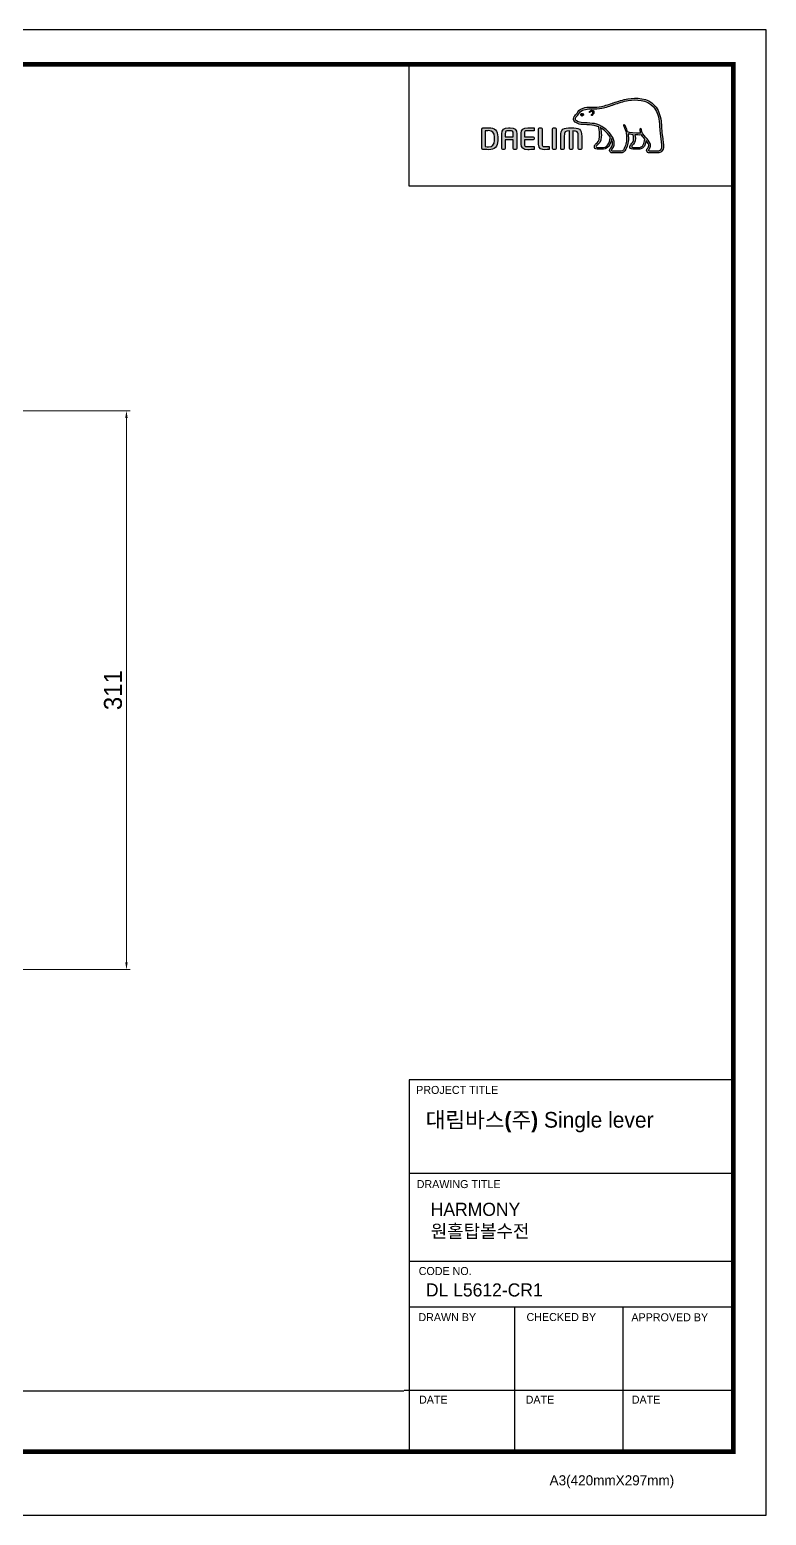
# Model space of a CAD drawing. Extents: x 0 to 1128, y 0 to 827.
# Drawn here: x 719 to 1128, y 0 to 827 of the extents above; entities that cross this region are included whole.
import ezdxf

# ---------------------------------------------------------------- set-up
doc = ezdxf.new("R2010")
doc.units = 0
doc.header["$LTSCALE"] = 10
doc.header["$MEASUREMENT"] = 0
doc.header["$PDMODE"] = 3
doc.header["$PDSIZE"] = -10
doc.layers.get('0').update_dxf_attribs({"linetype": 'CONTINUOUS'})
doc.layers.get('DEFPOINTS').update_dxf_attribs({"linetype": 'CONTINUOUS'})
doc.layers.add('레이어 1', color=7, linetype='CONTINUOUS')
doc.styles.add('Daelim Dimension', font='')
doc.styles.get('Daelim Dimension').set_extended_font_data('나눔고딕')
doc.dimstyles.new('DEFAULT', dxfattribs={"dimscale": 2, "dimtxt": 2, "dimasz": 2, "dimexe": 0, "dimexo": 2, "dimgap": 1, "dimtad": 1, "dimdec": 0, "dimzin": 9, "dimdsep": 46, "dimtxsty": 'Daelim Dimension', "dimcen": 0.5, "dimclrd": 5, "dimclre": 5, "dimclrt": 256, "dimadec": 1, "dimazin": 0, "dimtfac": 1, "dimtdec": 0, "dimtix": 1, "dimtmove": 0, "dimatfit": 3, "dimfxl": 1, "dimtolj": 1, "dimtzin": 1, "dimlwd": 9, "dimlwe": 9, "dimarcsym": 0})

# ---------------------------------------------------------------- blocks, each defined once
blk = doc.blocks.new('*D5')
at = {"color": 5, "lineweight": 9, "ltscale": 0.5, "transparency": 16777216}
for p, q in [((703.11, 614.73), (774.41, 614.73)), ((772.41, 307.75), (772.41, 610.73)), ((709.36, 303.75), (774.41, 303.75))]:
    blk.add_line(p, q, dxfattribs=at)
at = {"color": 5, "ltscale": 0.5, "transparency": 16777216}
for points in [[(771.75, 610.73), (773.08, 610.73), (772.41, 614.73)], [(771.75, 307.75), (773.08, 307.75), (772.41, 303.75)]]:
    blk.add_solid(points, dxfattribs=at)
at = {"layer": 'DEFPOINTS', "color": 0, "ltscale": 0.5, "transparency": 16777216}
for p in [(699.11, 614.73), (772.41, 614.73), (705.36, 303.75)]:
    blk.add_point(p, dxfattribs=at)
at = {"color": 7, "ltscale": 0.5, "transparency": 16777216, "insert": (764.96, 459.24), "char_height": 10, "attachment_point": 5, "rotation": 90, "style": 'Daelim Dimension'}
blk.add_mtext('\\A1;311', dxfattribs=at)

msp = doc.modelspace()

# ---------------------------------------------------------------- hatches: boundary and pattern name
at = {"layer": '레이어 1'}
h = msp.add_hatch(color=5, dxfattribs=at)
h.dxf.hatch_style = 1
edge = h.paths.add_edge_path(flags=16)
edge.add_spline(control_points=[(1069.54, 759.84), (1069.05, 759.3), (1068.44, 759.29), (1068.41, 759.29), (1068.41, 759.29), (1063.46, 759.29), (1063.46, 759.29), (1063.28, 759.29), (1063.14, 759.34), (1063.05, 759.42), (1062.97, 759.5), (1062.94, 759.61), (1062.94, 759.75), (1062.94, 760.03), (1063.14, 760.28), (1063.36, 760.56), (1063.56, 760.81), (1063.75, 761.06), (1063.86, 761.36), (1064.13, 762.09), (1064.1, 762.87), (1063.78, 763.55), (1063.19, 764.79), (1062.32, 765.76), (1061.48, 766.71), (1061.48, 766.71), (1061.2, 767.02), (1061.2, 767.02), (1060.11, 768.24), (1058.98, 769.5), (1058.89, 771.2), (1058.87, 771.54), (1058.71, 771.75), (1058.5, 771.74), (1058.5, 771.74), (1058.18, 771.58), (1058.17, 771.58), (1058.08, 771.49), (1058.03, 771.35), (1058.03, 771.18), (1058.03, 771.18), (1058.04, 771.12), (1058.04, 771.12), (1058.08, 770.51), (1058.23, 769.9), (1058.49, 769.27), (1058.49, 769.27), (1058.51, 769.21), (1058.51, 769.21), (1058.51, 769.21), (1058.44, 769.21), (1058.44, 769.21), (1055.27, 769.08), (1052.15, 769.68), (1051.24, 769.9), (1050.67, 772.17), (1049.76, 773.68), (1049.72, 773.74), (1049.65, 773.86), (1049.53, 773.95), (1049.42, 773.98), (1049.42, 773.98), (1049.16, 773.94), (1049.12, 773.94), (1049.1, 773.91), (1049.05, 773.84), (1048.95, 773.71), (1048.95, 773.71), (1048.94, 773.59), (1048.94, 773.59), (1048.94, 773.59), (1049.02, 773.29), (1049.02, 773.29), (1049.09, 773.17), (1050.72, 770.32), (1050.72, 766.53), (1050.72, 764.2), (1050.11, 762), (1048.9, 759.99), (1048.61, 759.5), (1048.23, 759.29), (1047.66, 759.29), (1047.66, 759.29), (1042.78, 759.29), (1042.78, 759.29), (1042.62, 759.29), (1042.29, 759.4), (1042.29, 759.76), (1042.29, 759.95), (1042.47, 760.27), (1042.77, 760.61), (1044.8, 762.87), (1043.63, 766.41), (1041.68, 768.73), (1039.79, 770.98), (1036.72, 773.81), (1032.78, 774.51), (1031.38, 774.75), (1029.08, 774.89), (1027.22, 775), (1027.22, 775), (1025.35, 775.11), (1025.35, 775.11), (1024.38, 775.19), (1022.79, 775.78), (1022.31, 776.69), (1022.1, 777.07), (1022.13, 777.46), (1022.38, 777.9), (1022.55, 778.17), (1022.77, 778.4), (1023.05, 778.68), (1023.35, 778.99), (1023.67, 779.31), (1023.92, 779.74), (1023.92, 779.74), (1023.99, 779.87), (1023.99, 779.87), (1024.93, 781.68), (1026.87, 782.63), (1029.76, 782.7), (1029.76, 782.7), (1031.39, 782.72), (1031.39, 782.72), (1033.18, 782.73), (1035.2, 782.74), (1036.87, 783.1), (1039.21, 783.6), (1041.56, 784.41), (1043.63, 785.11), (1043.63, 785.11), (1043.7, 785.13), (1043.7, 785.13), (1046.26, 786.01), (1048.92, 786.92), (1051.63, 787.36), (1055.96, 788.08), (1061.92, 788.05), (1065.67, 783.85), (1067.4, 781.9), (1068.47, 779.22), (1068.83, 775.88), (1068.83, 775.88), (1068.82, 775.89), (1068.81, 775.9), (1068.84, 775.84), (1068.86, 775.46), (1069.02, 773.34), (1069.06, 772.32), (1069.11, 771.26), (1069.38, 769.31), (1069.38, 769.31), (1070.13, 762.76), (1070.13, 762.76), (1070.13, 762.76), (1070.18, 761.96), (1070.18, 761.96), (1070.18, 761.02), (1069.97, 760.31), (1069.54, 759.84)], knot_values=[0, 0, 0, 0, 1, 1, 1, 2, 2, 2, 3, 3, 3, 4, 4, 4, 5, 5, 5, 6, 6, 6, 7, 7, 7, 8, 8, 8, 9, 9, 9, 10, 10, 10, 11, 11, 11, 12, 12, 12, 13, 13, 13, 14, 14, 14, 15, 15, 15, 16, 16, 16, 17, 17, 17, 18, 18, 18, 19, 19, 19, 20, 20, 20, 21, 21, 21, 22, 22, 22, 23, 23, 23, 24, 24, 24, 25, 25, 25, 26, 26, 26, 27, 27, 27, 28, 28, 28, 29, 29, 29, 30, 30, 30, 31, 31, 31, 32, 32, 32, 33, 33, 33, 34, 34, 34, 35, 35, 35, 36, 36, 36, 37, 37, 37, 38, 38, 38, 39, 39, 39, 40, 40, 40, 41, 41, 41, 42, 42, 42, 43, 43, 43, 44, 44, 44, 45, 45, 45, 46, 46, 46, 47, 47, 47, 48, 48, 48, 49, 49, 49, 50, 50, 50, 51, 51, 51, 52, 52, 52, 53, 53, 53, 53], degree=3, periodic=0)
edge = h.paths.add_edge_path(flags=16)
edge.add_spline(control_points=[(1058.11, 761.25), (1058.11, 761.25), (1054.07, 761.25), (1054.07, 761.25), (1053.77, 761.25), (1053.53, 761.49), (1053.53, 761.8), (1053.53, 762.01), (1053.72, 762.28), (1053.89, 762.46), (1054.71, 763.25), (1055.55, 764.33), (1055.55, 766.39), (1055.55, 766.39), (1055.5, 767.32), (1055.5, 767.32), (1055.5, 767.32), (1055.35, 768.23), (1055.35, 768.23), (1055.35, 768.23), (1055.34, 768.29), (1055.34, 768.29), (1055.34, 768.29), (1055.4, 768.28), (1055.4, 768.28), (1056.16, 768.23), (1057.62, 768.15), (1059.02, 768.22), (1059.37, 767.65), (1059.95, 766.92), (1060.78, 765.96), (1060.74, 765.47), (1060.34, 761.25), (1058.11, 761.25)], knot_values=[0, 0, 0, 0, 1, 1, 1, 2, 2, 2, 3, 3, 3, 4, 4, 4, 5, 5, 5, 6, 6, 6, 7, 7, 7, 8, 8, 8, 9, 9, 9, 10, 10, 10, 11, 11, 11, 11], degree=3, periodic=0)
edge = h.paths.add_edge_path(flags=16)
edge.add_spline(control_points=[(1037.85, 761.25), (1037.85, 761.25), (1034.31, 761.25), (1034.31, 761.25), (1034.04, 761.25), (1033.76, 761.47), (1033.76, 761.8), (1033.76, 761.99), (1033.92, 762.24), (1034.22, 762.48), (1035.12, 763.19), (1036.48, 764.27), (1036.62, 767.26), (1036.62, 767.26), (1036.64, 768.07), (1036.64, 768.07), (1036.64, 769.34), (1036.35, 770.87), (1036.08, 772.24), (1036.08, 772.24), (1036.03, 772.38), (1036.03, 772.38), (1036.03, 772.38), (1036.15, 772.29), (1036.15, 772.29), (1036.68, 771.97), (1039.57, 770.01), (1041.62, 767.11), (1041.45, 765.74), (1040.68, 761.25), (1037.85, 761.25)], knot_values=[0, 0, 0, 0, 1, 1, 1, 2, 2, 2, 3, 3, 3, 4, 4, 4, 5, 5, 5, 6, 6, 6, 7, 7, 7, 8, 8, 8, 9, 9, 9, 10, 10, 10, 10], degree=3, periodic=0)
edge = h.paths.add_edge_path()
edge.add_spline(control_points=[(1071.13, 762.86), (1071.13, 762.87), (1070.38, 769.44), (1070.38, 769.44), (1070.1, 771.41), (1070.06, 772.46), (1070.03, 773.39), (1070.03, 773.39), (1069.84, 775.98), (1069.84, 775.98), (1069.44, 779.54), (1068.29, 782.41), (1066.42, 784.51), (1062.37, 789.06), (1056.05, 789.11), (1051.46, 788.35), (1048.64, 787.88), (1045.95, 786.96), (1043.35, 786.07), (1043.35, 786.07), (1043.27, 786.04), (1043.27, 786.04), (1041.23, 785.35), (1038.92, 784.56), (1036.66, 784.08), (1035.1, 783.75), (1033.15, 783.73), (1031.43, 783.72), (1031.43, 783.72), (1029.73, 783.7), (1029.73, 783.7), (1026.45, 783.62), (1024.22, 782.49), (1023.1, 780.33), (1023.1, 780.33), (1023.04, 780.24), (1023.04, 780.24), (1022.86, 779.91), (1022.58, 779.64), (1022.33, 779.39), (1022.06, 779.11), (1021.75, 778.8), (1021.52, 778.41), (1021.28, 778.01), (1021.17, 777.6), (1021.17, 777.2), (1021.17, 776.87), (1021.25, 776.54), (1021.42, 776.23), (1022.11, 774.91), (1024.1, 774.2), (1025.28, 774.12), (1025.28, 774.12), (1027.03, 774.01), (1027.07, 774.01), (1028.81, 773.91), (1031.2, 773.77), (1032.6, 773.52), (1033.41, 773.38), (1034.34, 773.09), (1035.19, 772.68), (1035.25, 772.46), (1035.7, 770.49), (1035.7, 768.07), (1035.7, 768.07), (1035.68, 767.3), (1035.68, 767.3), (1035.55, 764.75), (1034.44, 763.86), (1033.62, 763.2), (1033.54, 763.14), (1032.81, 762.53), (1032.76, 761.81), (1032.72, 761.4), (1032.84, 761.02), (1033.09, 760.75), (1033.36, 760.46), (1033.77, 760.31), (1034.31, 760.31), (1034.31, 760.31), (1037.85, 760.31), (1037.85, 760.31), (1040.5, 760.31), (1041.81, 763.17), (1042.21, 765.84), (1042.21, 765.84), (1042.22, 766.22), (1042.22, 766.22), (1042.22, 766.22), (1042.33, 766.03), (1042.33, 766.03), (1042.67, 765.27), (1042.88, 764.37), (1042.88, 763.69), (1042.88, 762.73), (1042.58, 761.9), (1042.02, 761.27), (1041.88, 761.13), (1041.17, 760.4), (1041.17, 759.66), (1041.17, 759.66), (1041.17, 759.54), (1041.17, 759.54), (1041.27, 758.68), (1041.98, 758.29), (1042.63, 758.29), (1042.63, 758.29), (1047.66, 758.29), (1047.66, 758.29), (1048.57, 758.29), (1049.3, 758.7), (1049.76, 759.47), (1051.04, 761.6), (1051.69, 763.91), (1051.69, 766.34), (1051.69, 767.09), (1051.62, 767.9), (1051.48, 768.74), (1051.48, 768.74), (1051.47, 768.81), (1051.47, 768.81), (1051.47, 768.81), (1051.53, 768.79), (1051.53, 768.79), (1052.14, 768.68), (1053.12, 768.51), (1054.32, 768.38), (1054.32, 768.38), (1054.35, 768.37), (1054.35, 768.37), (1054.35, 768.37), (1054.52, 767.45), (1054.52, 767.45), (1054.52, 767.45), (1054.55, 767.23), (1054.55, 767.23), (1054.55, 767.23), (1054.6, 766.41), (1054.6, 766.41), (1054.6, 764.45), (1053.71, 763.6), (1053.23, 763.14), (1053.23, 763.14), (1052.56, 762.46), (1052.49, 761.86), (1052.49, 761.86), (1052.46, 761.67), (1052.46, 761.67), (1052.46, 761.48), (1052.51, 761.11), (1052.84, 760.77), (1053.13, 760.47), (1053.58, 760.31), (1054.18, 760.31), (1054.18, 760.31), (1058.11, 760.31), (1058.11, 760.31), (1060.49, 760.31), (1061.2, 763.34), (1061.49, 765.04), (1061.49, 765.04), (1061.51, 765.21), (1061.51, 765.21), (1061.51, 765.21), (1061.6, 765.09), (1061.6, 765.09), (1062.15, 764.38), (1062.63, 763.6), (1062.86, 763.12), (1062.99, 762.87), (1063.05, 762.59), (1063.05, 762.31), (1063.05, 762.31), (1062.96, 761.74), (1062.96, 761.74), (1062.87, 761.43), (1062.66, 761.15), (1062.46, 760.87), (1062.15, 760.48), (1061.84, 760.07), (1061.84, 759.58), (1061.84, 759.58), (1061.87, 759.31), (1061.87, 759.31), (1062.02, 758.65), (1062.55, 758.29), (1063.37, 758.29), (1063.37, 758.29), (1068.41, 758.29), (1068.41, 758.29), (1068.52, 758.29), (1069.5, 758.31), (1070.27, 759.15), (1070.89, 759.82), (1071.19, 760.73), (1071.19, 761.95), (1071.19, 761.95), (1071.13, 762.85), (1071.13, 762.86)], knot_values=[0, 0, 0, 0, 1, 1, 1, 2, 2, 2, 3, 3, 3, 4, 4, 4, 5, 5, 5, 6, 6, 6, 7, 7, 7, 8, 8, 8, 9, 9, 9, 10, 10, 10, 11, 11, 11, 12, 12, 12, 13, 13, 13, 14, 14, 14, 15, 15, 15, 16, 16, 16, 17, 17, 17, 18, 18, 18, 19, 19, 19, 20, 20, 20, 21, 21, 21, 22, 22, 22, 23, 23, 23, 24, 24, 24, 25, 25, 25, 26, 26, 26, 27, 27, 27, 28, 28, 28, 29, 29, 29, 30, 30, 30, 31, 31, 31, 32, 32, 32, 33, 33, 33, 34, 34, 34, 35, 35, 35, 36, 36, 36, 37, 37, 37, 38, 38, 38, 39, 39, 39, 40, 40, 40, 41, 41, 41, 42, 42, 42, 43, 43, 43, 44, 44, 44, 45, 45, 45, 46, 46, 46, 47, 47, 47, 48, 48, 48, 49, 49, 49, 50, 50, 50, 51, 51, 51, 52, 52, 52, 53, 53, 53, 54, 54, 54, 55, 55, 55, 56, 56, 56, 57, 57, 57, 58, 58, 58, 59, 59, 59, 60, 60, 60, 61, 61, 61, 62, 62, 62, 63, 63, 63, 64, 64, 64, 65, 65, 65, 66, 66, 66, 66], degree=3, periodic=0)
edge = h.paths.add_edge_path(flags=0)
edge.add_spline(control_points=[(1025.2, 779.87), (1025.2, 779.87), (1025.93, 780.2), (1026.84, 779.85), (1026.84, 779.85), (1026.95, 779.8), (1026.81, 779.59), (1026.36, 779), (1025.93, 778.87), (1025.93, 778.87), (1025.93, 778.87), (1025.61, 778.76), (1025.43, 778.97), (1025.08, 779.39), (1025.06, 779.64), (1025.06, 779.64), (1025.06, 779.64), (1025.03, 779.82), (1025.2, 779.87)], knot_values=[0, 0, 0, 0, 1, 1, 1, 2, 2, 2, 3, 3, 3, 4, 4, 4, 5, 5, 5, 6, 6, 6, 6], degree=3, periodic=0)
edge = h.paths.add_edge_path(flags=0)
edge.add_spline(control_points=[(1030.04, 781.21), (1029.93, 781.09), (1029.92, 780.89), (1030.04, 780.79), (1030.15, 780.69), (1030.35, 780.71), (1030.46, 780.83), (1030.51, 780.89), (1031.12, 781.61), (1031.64, 781.24), (1031.82, 781.11), (1031.9, 780.91), (1031.88, 780.66), (1031.83, 780.26), (1031.48, 779.81), (1031.24, 779.65), (1031.1, 779.57), (1031.02, 779.39), (1031.08, 779.25), (1031.14, 779.11), (1031.33, 779.06), (1031.47, 779.13), (1031.91, 779.34), (1032.45, 780.03), (1032.53, 780.68), (1032.58, 781.13), (1032.38, 781.5), (1032.02, 781.75), (1031.24, 782.3), (1030.36, 781.56), (1030.04, 781.21)], knot_values=[0, 0, 0, 0, 1, 1, 1, 2, 2, 2, 3, 3, 3, 4, 4, 4, 5, 5, 5, 6, 6, 6, 7, 7, 7, 8, 8, 8, 9, 9, 9, 10, 10, 10, 10], degree=3, periodic=0)
edge = h.paths.add_edge_path(flags=0)
edge.add_spline(control_points=[(1029.94, 780.68), (1029.94, 780.68), (1029.94, 780.68), (1029.94, 780.68), (1029.94, 780.68), (1029.94, 780.68), (1029.94, 780.68)], knot_values=[0, 0, 0, 0, 1, 1, 1, 2, 2, 2, 2], degree=3, periodic=0)
h = msp.add_hatch(color=5, dxfattribs=at)
h.dxf.hatch_style = 2
edge = h.paths.add_edge_path()
edge.add_spline(control_points=[(1025.2, 779.87), (1025.2, 779.87), (1025.93, 780.2), (1026.84, 779.85), (1026.84, 779.85), (1026.95, 779.8), (1026.81, 779.59), (1026.36, 779), (1025.93, 778.87), (1025.93, 778.87), (1025.93, 778.87), (1025.61, 778.76), (1025.43, 778.97), (1025.08, 779.39), (1025.06, 779.64), (1025.06, 779.64), (1025.06, 779.64), (1025.03, 779.82), (1025.2, 779.87)], knot_values=[0, 0, 0, 0, 1, 1, 1, 2, 2, 2, 3, 3, 3, 4, 4, 4, 5, 5, 5, 6, 6, 6, 6], degree=3, periodic=0)
h = msp.add_hatch(color=5, dxfattribs=at)
h.dxf.hatch_style = 2
edge = h.paths.add_edge_path()
edge.add_spline(control_points=[(1030.04, 781.21), (1029.93, 781.09), (1029.92, 780.89), (1030.04, 780.79), (1030.15, 780.69), (1030.35, 780.71), (1030.46, 780.83), (1030.51, 780.89), (1031.12, 781.61), (1031.64, 781.24), (1031.82, 781.11), (1031.9, 780.91), (1031.88, 780.66), (1031.83, 780.26), (1031.48, 779.81), (1031.24, 779.65), (1031.1, 779.57), (1031.02, 779.39), (1031.08, 779.25), (1031.14, 779.11), (1031.33, 779.06), (1031.47, 779.13), (1031.91, 779.34), (1032.45, 780.03), (1032.53, 780.68), (1032.58, 781.13), (1032.38, 781.5), (1032.02, 781.75), (1031.24, 782.3), (1030.36, 781.56), (1030.04, 781.21)], knot_values=[0, 0, 0, 0, 1, 1, 1, 2, 2, 2, 3, 3, 3, 4, 4, 4, 5, 5, 5, 6, 6, 6, 7, 7, 7, 8, 8, 8, 9, 9, 9, 10, 10, 10, 10], degree=3, periodic=0)
h = msp.add_hatch(color=5, dxfattribs=at)
h.dxf.hatch_style = 2
edge = h.paths.add_edge_path()
edge.add_spline(control_points=[(977.11, 765.1), (977.11, 762.8), (976.06, 761.68), (973.9, 761.68), (973.9, 761.68), (972.42, 761.71), (972.04, 761.72), (972.04, 761.72), (972.04, 770.53), (972.04, 770.53), (972.8, 770.61), (973.89, 770.62), (973.9, 770.62), (976.12, 770.62), (977.11, 769.57), (977.11, 767.21), (977.11, 767.21), (977.11, 765.1), (977.11, 765.1)], knot_values=[0, 0, 0, 0, 1, 1, 1, 2, 2, 2, 3, 3, 3, 4, 4, 4, 5, 5, 5, 6, 6, 6, 6], degree=3, periodic=0)
edge = h.paths.add_edge_path()
edge.add_spline(control_points=[(973.9, 772.28), (972.7, 772.28), (971.15, 772.2), (970.64, 772.12), (970.32, 772.07), (970.11, 771.83), (970.11, 771.51), (970.11, 771.51), (970.11, 760.79), (970.11, 760.79), (970.11, 760.46), (970.32, 760.23), (970.65, 760.18), (971.14, 760.1), (972.69, 760.03), (973.9, 760.03), (977.25, 760.03), (979.02, 761.78), (979.02, 765.1), (979.02, 765.1), (979.02, 767.21), (979.02, 767.21), (979.02, 770.52), (977.25, 772.28), (973.9, 772.28)], knot_values=[0, 0, 0, 0, 1, 1, 1, 2, 2, 2, 3, 3, 3, 4, 4, 4, 5, 5, 5, 6, 6, 6, 7, 7, 7, 8, 8, 8, 8], degree=3, periodic=0)
h = msp.add_hatch(color=5, dxfattribs=at)
h.dxf.hatch_style = 2
edge = h.paths.add_edge_path()
edge.add_spline(control_points=[(987.65, 767.22), (987.65, 767.22), (983.14, 767.22), (983.14, 767.22), (983.14, 767.39), (983.14, 768.83), (983.14, 768.83), (983.14, 770.33), (983.58, 770.59), (984.92, 770.59), (984.92, 770.59), (985.86, 770.59), (985.86, 770.59), (987.2, 770.59), (987.65, 770.33), (987.65, 768.83), (987.65, 768.83), (987.65, 767.39), (987.65, 767.22)], knot_values=[0, 0, 0, 0, 1, 1, 1, 2, 2, 2, 3, 3, 3, 4, 4, 4, 5, 5, 5, 6, 6, 6, 6], degree=3, periodic=0)
edge = h.paths.add_edge_path()
edge.add_spline(control_points=[(985.86, 772.28), (985.86, 772.28), (984.92, 772.28), (984.92, 772.28), (982.37, 772.28), (981.23, 771.21), (981.23, 768.83), (981.23, 768.83), (981.23, 760.67), (981.23, 760.67), (981.23, 760.38), (981.46, 760.14), (981.74, 760.14), (981.74, 760.14), (982.63, 760.14), (982.63, 760.14), (982.95, 760.14), (983.14, 760.41), (983.14, 760.67), (983.14, 760.67), (983.14, 765.36), (983.14, 765.54), (983.14, 765.54), (987.65, 765.54), (987.65, 765.54), (987.65, 765.36), (987.65, 760.67), (987.65, 760.67), (987.65, 760.37), (987.88, 760.14), (988.16, 760.14), (988.16, 760.14), (989.04, 760.14), (989.04, 760.14), (989.35, 760.14), (989.56, 760.41), (989.56, 760.67), (989.56, 760.67), (989.56, 768.83), (989.56, 768.83), (989.56, 771.21), (988.42, 772.28), (985.86, 772.28)], knot_values=[0, 0, 0, 0, 1, 1, 1, 2, 2, 2, 3, 3, 3, 4, 4, 4, 5, 5, 5, 6, 6, 6, 7, 7, 7, 8, 8, 8, 9, 9, 9, 10, 10, 10, 11, 11, 11, 12, 12, 12, 13, 13, 13, 14, 14, 14, 14], degree=3, periodic=0)
h = msp.add_hatch(color=5, dxfattribs=at)
h.dxf.hatch_style = 2
edge = h.paths.add_edge_path()
edge.add_spline(control_points=[(991.99, 769.16), (991.99, 769.16), (991.99, 763.15), (991.99, 763.15), (991.99, 761.05), (993.19, 760.03), (995.66, 760.03), (996.75, 760.03), (998.23, 760.05), (998.83, 760.1), (998.82, 760.1), (999.11, 760.13), (999.11, 760.13), (999.11, 760.13), (999.2, 760.14), (999.2, 760.14), (999.2, 760.14), (999.2, 761.75), (999.2, 761.75), (999.2, 761.75), (995.67, 761.75), (995.67, 761.75), (993.9, 761.75), (993.9, 762.25), (993.9, 763.15), (993.9, 763.15), (993.9, 765.38), (993.9, 765.55), (994.09, 765.55), (998.65, 765.55), (998.65, 765.55), (998.94, 765.55), (999.19, 765.79), (999.19, 766.08), (999.19, 766.08), (999.19, 766.68), (999.19, 766.68), (999.19, 766.97), (998.94, 767.21), (998.65, 767.21), (998.65, 767.21), (994.09, 767.21), (993.9, 767.21), (993.9, 767.38), (993.9, 769.16), (993.9, 769.16), (993.9, 770.06), (993.9, 770.56), (995.67, 770.56), (995.67, 770.56), (999.2, 770.54), (999.2, 770.54), (999.2, 770.54), (999.2, 772.14), (999.2, 772.14), (999.2, 772.14), (998.82, 772.18), (998.82, 772.18), (998.13, 772.24), (996.54, 772.28), (995.66, 772.28), (993.19, 772.28), (991.99, 771.26), (991.99, 769.16)], knot_values=[0, 0, 0, 0, 1, 1, 1, 2, 2, 2, 3, 3, 3, 4, 4, 4, 5, 5, 5, 6, 6, 6, 7, 7, 7, 8, 8, 8, 9, 9, 9, 10, 10, 10, 11, 11, 11, 12, 12, 12, 13, 13, 13, 14, 14, 14, 15, 15, 15, 16, 16, 16, 17, 17, 17, 18, 18, 18, 19, 19, 19, 20, 20, 20, 21, 21, 21, 21], degree=3, periodic=0)
h = msp.add_hatch(color=5, dxfattribs=at)
h.dxf.hatch_style = 2
edge = h.paths.add_edge_path()
edge.add_spline(control_points=[(1002.26, 772.17), (1001.97, 772.17), (1001.72, 771.92), (1001.72, 771.64), (1001.72, 771.64), (1001.72, 763.15), (1001.72, 763.15), (1001.72, 760.38), (1003.6, 760.03), (1005.25, 760.03), (1006.45, 760.03), (1006.76, 760.08), (1007.12, 760.14), (1007.12, 760.14), (1007.33, 760.17), (1007.33, 760.17), (1007.33, 760.17), (1007.61, 760.2), (1007.61, 760.2), (1007.61, 760.2), (1007.69, 760.22), (1007.69, 760.22), (1007.69, 760.22), (1007.69, 761.75), (1007.69, 761.75), (1007.69, 761.75), (1005.27, 761.75), (1005.27, 761.75), (1003.63, 761.75), (1003.63, 762.37), (1003.63, 762.97), (1003.63, 762.97), (1003.63, 771.64), (1003.63, 771.64), (1003.63, 771.92), (1003.38, 772.17), (1003.09, 772.17), (1003.09, 772.17), (1002.26, 772.17), (1002.26, 772.17)], knot_values=[0, 0, 0, 0, 1, 1, 1, 2, 2, 2, 3, 3, 3, 4, 4, 4, 5, 5, 5, 6, 6, 6, 7, 7, 7, 8, 8, 8, 9, 9, 9, 10, 10, 10, 11, 11, 11, 12, 12, 12, 13, 13, 13, 13], degree=3, periodic=0)
h = msp.add_hatch(color=5, dxfattribs=at)
h.dxf.hatch_style = 2
edge = h.paths.add_edge_path()
edge.add_spline(control_points=[(1010.05, 772.17), (1009.74, 772.17), (1009.55, 771.9), (1009.55, 771.65), (1009.55, 771.65), (1009.55, 760.67), (1009.55, 760.67), (1009.55, 760.37), (1009.77, 760.14), (1010.05, 760.14), (1010.05, 760.14), (1010.95, 760.14), (1010.95, 760.14), (1011.27, 760.14), (1011.46, 760.41), (1011.46, 760.67), (1011.46, 760.67), (1011.46, 771.65), (1011.46, 771.65), (1011.46, 771.94), (1011.23, 772.17), (1010.95, 772.17), (1010.95, 772.17), (1010.05, 772.17), (1010.05, 772.17)], knot_values=[0, 0, 0, 0, 1, 1, 1, 2, 2, 2, 3, 3, 3, 4, 4, 4, 5, 5, 5, 6, 6, 6, 7, 7, 7, 8, 8, 8, 8], degree=3, periodic=0)
h = msp.add_hatch(color=5, dxfattribs=at)
h.dxf.hatch_style = 2
edge = h.paths.add_edge_path()
edge.add_spline(control_points=[(1014.02, 767.43), (1014.02, 767.43), (1014.02, 760.67), (1014.02, 760.67), (1014.02, 760.37), (1014.25, 760.14), (1014.54, 760.14), (1014.54, 760.14), (1015.44, 760.14), (1015.44, 760.14), (1015.76, 760.14), (1015.95, 760.41), (1015.95, 760.67), (1015.95, 760.67), (1015.95, 767.26), (1015.95, 767.26), (1015.95, 770.17), (1016.44, 770.45), (1018.9, 770.46), (1018.9, 770.28), (1018.9, 760.67), (1018.9, 760.67), (1018.9, 760.36), (1019.12, 760.14), (1019.41, 760.14), (1019.41, 760.14), (1020.3, 760.14), (1020.3, 760.14), (1020.62, 760.14), (1020.81, 760.41), (1020.81, 760.67), (1020.81, 760.67), (1020.81, 770.25), (1020.81, 770.44), (1021.96, 770.43), (1022.77, 770.34), (1023.2, 769.9), (1023.66, 769.44), (1023.75, 768.58), (1023.75, 767.26), (1023.75, 767.26), (1023.75, 760.67), (1023.75, 760.67), (1023.75, 760.38), (1023.99, 760.14), (1024.27, 760.14), (1024.27, 760.14), (1025.18, 760.14), (1025.18, 760.14), (1025.49, 760.14), (1025.69, 760.41), (1025.69, 760.67), (1025.69, 760.67), (1025.69, 767.43), (1025.69, 767.43), (1025.69, 771.52), (1024.23, 772.22), (1019.87, 772.22), (1015.48, 772.22), (1014.02, 771.52), (1014.02, 767.43)], knot_values=[0, 0, 0, 0, 1, 1, 1, 2, 2, 2, 3, 3, 3, 4, 4, 4, 5, 5, 5, 6, 6, 6, 7, 7, 7, 8, 8, 8, 9, 9, 9, 10, 10, 10, 11, 11, 11, 12, 12, 12, 13, 13, 13, 14, 14, 14, 15, 15, 15, 16, 16, 16, 17, 17, 17, 18, 18, 18, 19, 19, 19, 20, 20, 20, 20], degree=3, periodic=0)

# ---------------------------------------------------------------- linework, layer by layer
at = {"color": 5, "ltscale": 0.5}
for p, q in [((929.8, 739.68), (929.8, 807.6)), ((929.8, 242.36), (929.8, 34.31))]:
    msp.add_line(p, q, dxfattribs=at)
at = {"color": 5}
for p, q in [((1037.69, 760.31), (1037.69, 760.31)), ((18.14, 69.28), (926.74, 69.28))]:
    msp.add_line(p, q, dxfattribs=at)
at = {"color": 5, "ltscale": 40}
for p, q in [((1110.15, 739.68), (929.8, 739.68)), ((1110.15, 242.36), (929.8, 242.36)), ((1110.15, 190.24), (929.8, 190.24)), ((1110.15, 190.24), (929.8, 190.24)), ((1110.15, 141.2), (929.8, 141.2)), ((1110.15, 141.2), (929.8, 141.2)), ((1110.15, 115.91), (929.8, 115.91)), ((1110.15, 115.91), (929.8, 115.91)), ((988.38, 115.91), (988.38, 35.4)), ((1048.5, 115.91), (1048.5, 35.4)), ((1110.15, 69.4), (926.95, 69.4)), ((1110.15, 69.4), (931.21, 69.4)), ((1110.15, 35.4), (955.59, 35.4))]:
    msp.add_line(p, q, dxfattribs=at)
at = {"ltscale": 0.5}
msp.add_lwpolyline([(0, 0), (1128.4, 0), (1128.4, 826.8), (0, 826.8)], close=True, dxfattribs=at)
at = {"color": 5, "linetype": 'ByBlock', "lineweight": 200, "const_width": 2.6}
msp.add_lwpolyline([(18.14, 35.4), (1110.14, 35.4), (1110.14, 807.6), (18.14, 807.6)], close=True, dxfattribs=at)
at = {"layer": '레이어 1', "color": 5}
for points, knots in [([(1071.13, 762.86), (1071.13, 762.87), (1070.38, 769.44), (1070.38, 769.44), (1070.1, 771.41), (1070.06, 772.46), (1070.03, 773.39), (1070.03, 773.39), (1069.84, 775.98), (1069.84, 775.98), (1069.44, 779.54), (1068.29, 782.41), (1066.42, 784.51), (1062.37, 789.06), (1056.05, 789.11), (1051.46, 788.35), (1048.64, 787.88), (1045.95, 786.96), (1043.35, 786.07), (1043.35, 786.07), (1043.27, 786.04), (1043.27, 786.04), (1041.23, 785.35), (1038.92, 784.56), (1036.66, 784.08), (1035.1, 783.75), (1033.15, 783.73), (1031.43, 783.72), (1031.43, 783.72), (1029.73, 783.7), (1029.73, 783.7), (1026.45, 783.62), (1024.22, 782.49), (1023.1, 780.33), (1023.1, 780.33), (1023.04, 780.24), (1023.04, 780.24), (1022.86, 779.91), (1022.58, 779.64), (1022.33, 779.39), (1022.06, 779.11), (1021.75, 778.8), (1021.52, 778.41), (1021.28, 778.01), (1021.17, 777.6), (1021.17, 777.2), (1021.17, 776.87), (1021.25, 776.54), (1021.42, 776.23), (1022.11, 774.91), (1024.1, 774.2), (1025.28, 774.12), (1025.28, 774.12), (1027.03, 774.01), (1027.07, 774.01), (1028.81, 773.91), (1031.2, 773.77), (1032.6, 773.52), (1033.41, 773.38), (1034.34, 773.09), (1035.19, 772.68), (1035.25, 772.46), (1035.7, 770.49), (1035.7, 768.07), (1035.7, 768.07), (1035.68, 767.3), (1035.68, 767.3), (1035.55, 764.75), (1034.44, 763.86), (1033.62, 763.2), (1033.54, 763.14), (1032.81, 762.53), (1032.76, 761.81), (1032.72, 761.4), (1032.84, 761.02), (1033.09, 760.75), (1033.36, 760.46), (1033.77, 760.31), (1034.31, 760.31), (1034.31, 760.31), (1037.85, 760.31), (1037.85, 760.31), (1040.5, 760.31), (1041.81, 763.17), (1042.21, 765.84), (1042.21, 765.84), (1042.22, 766.22), (1042.22, 766.22), (1042.22, 766.22), (1042.33, 766.03), (1042.33, 766.03), (1042.67, 765.27), (1042.88, 764.37), (1042.88, 763.69), (1042.88, 762.73), (1042.58, 761.9), (1042.02, 761.27), (1041.88, 761.13), (1041.17, 760.4), (1041.17, 759.66), (1041.17, 759.66), (1041.17, 759.54), (1041.17, 759.54), (1041.27, 758.68), (1041.98, 758.29), (1042.63, 758.29), (1042.63, 758.29), (1047.66, 758.29), (1047.66, 758.29), (1048.57, 758.29), (1049.3, 758.7), (1049.76, 759.47), (1051.04, 761.6), (1051.69, 763.91), (1051.69, 766.34), (1051.69, 767.09), (1051.62, 767.9), (1051.48, 768.74), (1051.48, 768.74), (1051.47, 768.81), (1051.47, 768.81), (1051.47, 768.81), (1051.53, 768.79), (1051.53, 768.79), (1052.14, 768.68), (1053.12, 768.51), (1054.32, 768.38), (1054.32, 768.38), (1054.35, 768.37), (1054.35, 768.37), (1054.35, 768.37), (1054.52, 767.45), (1054.52, 767.45), (1054.52, 767.45), (1054.55, 767.23), (1054.55, 767.23), (1054.55, 767.23), (1054.6, 766.41), (1054.6, 766.41), (1054.6, 764.45), (1053.71, 763.6), (1053.23, 763.14), (1053.23, 763.14), (1052.56, 762.46), (1052.49, 761.86), (1052.49, 761.86), (1052.46, 761.67), (1052.46, 761.67), (1052.46, 761.48), (1052.51, 761.11), (1052.84, 760.77), (1053.13, 760.47), (1053.58, 760.31), (1054.18, 760.31), (1054.18, 760.31), (1058.11, 760.31), (1058.11, 760.31), (1060.49, 760.31), (1061.2, 763.34), (1061.49, 765.04), (1061.49, 765.04), (1061.51, 765.21), (1061.51, 765.21), (1061.51, 765.21), (1061.6, 765.09), (1061.6, 765.09), (1062.15, 764.38), (1062.63, 763.6), (1062.86, 763.12), (1062.99, 762.87), (1063.05, 762.59), (1063.05, 762.31), (1063.05, 762.31), (1062.96, 761.74), (1062.96, 761.74), (1062.87, 761.43), (1062.66, 761.15), (1062.46, 760.87), (1062.15, 760.48), (1061.84, 760.07), (1061.84, 759.58), (1061.84, 759.58), (1061.87, 759.31), (1061.87, 759.31), (1062.02, 758.65), (1062.55, 758.29), (1063.37, 758.29), (1063.37, 758.29), (1068.41, 758.29), (1068.41, 758.29), (1068.52, 758.29), (1069.5, 758.31), (1070.27, 759.15), (1070.89, 759.82), (1071.19, 760.73), (1071.19, 761.95), (1071.19, 761.95), (1071.13, 762.85), (1071.13, 762.86)], [0, 0, 0, 0, 1, 1, 1, 2, 2, 2, 3, 3, 3, 4, 4, 4, 5, 5, 5, 6, 6, 6, 7, 7, 7, 8, 8, 8, 9, 9, 9, 10, 10, 10, 11, 11, 11, 12, 12, 12, 13, 13, 13, 14, 14, 14, 15, 15, 15, 16, 16, 16, 17, 17, 17, 18, 18, 18, 19, 19, 19, 20, 20, 20, 21, 21, 21, 22, 22, 22, 23, 23, 23, 24, 24, 24, 25, 25, 25, 26, 26, 26, 27, 27, 27, 28, 28, 28, 29, 29, 29, 30, 30, 30, 31, 31, 31, 32, 32, 32, 33, 33, 33, 34, 34, 34, 35, 35, 35, 36, 36, 36, 37, 37, 37, 38, 38, 38, 39, 39, 39, 40, 40, 40, 41, 41, 41, 42, 42, 42, 43, 43, 43, 44, 44, 44, 45, 45, 45, 46, 46, 46, 47, 47, 47, 48, 48, 48, 49, 49, 49, 50, 50, 50, 51, 51, 51, 52, 52, 52, 53, 53, 53, 54, 54, 54, 55, 55, 55, 56, 56, 56, 57, 57, 57, 58, 58, 58, 59, 59, 59, 60, 60, 60, 61, 61, 61, 62, 62, 62, 63, 63, 63, 64, 64, 64, 65, 65, 65, 66, 66, 66, 66]), ([(1025.2, 779.87), (1025.2, 779.87), (1025.93, 780.2), (1026.84, 779.85), (1026.84, 779.85), (1026.95, 779.8), (1026.81, 779.59), (1026.36, 779), (1025.93, 778.87), (1025.93, 778.87), (1025.93, 778.87), (1025.61, 778.76), (1025.43, 778.97), (1025.08, 779.39), (1025.06, 779.64), (1025.06, 779.64), (1025.06, 779.64), (1025.03, 779.82), (1025.2, 779.87)], [0, 0, 0, 0, 1, 1, 1, 2, 2, 2, 3, 3, 3, 4, 4, 4, 5, 5, 5, 6, 6, 6, 6]), ([(1030.04, 781.21), (1029.93, 781.09), (1029.92, 780.89), (1030.04, 780.79), (1030.15, 780.69), (1030.35, 780.71), (1030.46, 780.83), (1030.51, 780.89), (1031.12, 781.61), (1031.64, 781.24), (1031.82, 781.11), (1031.9, 780.91), (1031.88, 780.66), (1031.83, 780.26), (1031.48, 779.81), (1031.24, 779.65), (1031.1, 779.57), (1031.02, 779.39), (1031.08, 779.25), (1031.14, 779.11), (1031.33, 779.06), (1031.47, 779.13), (1031.91, 779.34), (1032.45, 780.03), (1032.53, 780.68), (1032.58, 781.13), (1032.38, 781.5), (1032.02, 781.75), (1031.24, 782.3), (1030.36, 781.56), (1030.04, 781.21)], [0, 0, 0, 0, 1, 1, 1, 2, 2, 2, 3, 3, 3, 4, 4, 4, 5, 5, 5, 6, 6, 6, 7, 7, 7, 8, 8, 8, 9, 9, 9, 10, 10, 10, 10]), ([(1029.94, 780.68), (1029.94, 780.68), (1029.94, 780.68), (1029.94, 780.68), (1029.94, 780.68), (1029.94, 780.68), (1029.94, 780.68)], [0, 0, 0, 0, 1, 1, 1, 2, 2, 2, 2]), ([(973.9, 772.28), (972.7, 772.28), (971.15, 772.2), (970.64, 772.12), (970.32, 772.07), (970.11, 771.83), (970.11, 771.51), (970.11, 771.51), (970.11, 760.79), (970.11, 760.79), (970.11, 760.46), (970.32, 760.23), (970.65, 760.18), (971.14, 760.1), (972.69, 760.03), (973.9, 760.03), (977.25, 760.03), (979.02, 761.78), (979.02, 765.1), (979.02, 765.1), (979.02, 767.21), (979.02, 767.21), (979.02, 770.52), (977.25, 772.28), (973.9, 772.28)], [0, 0, 0, 0, 1, 1, 1, 2, 2, 2, 3, 3, 3, 4, 4, 4, 5, 5, 5, 6, 6, 6, 7, 7, 7, 8, 8, 8, 8]), ([(977.11, 765.1), (977.11, 762.8), (976.06, 761.68), (973.9, 761.68), (973.9, 761.68), (972.42, 761.71), (972.04, 761.72), (972.04, 761.72), (972.04, 770.53), (972.04, 770.53), (972.8, 770.61), (973.89, 770.62), (973.9, 770.62), (976.12, 770.62), (977.11, 769.57), (977.11, 767.21), (977.11, 767.21), (977.11, 765.1), (977.11, 765.1)], [0, 0, 0, 0, 1, 1, 1, 2, 2, 2, 3, 3, 3, 4, 4, 4, 5, 5, 5, 6, 6, 6, 6]), ([(985.86, 772.28), (985.86, 772.28), (984.92, 772.28), (984.92, 772.28), (982.37, 772.28), (981.23, 771.21), (981.23, 768.83), (981.23, 768.83), (981.23, 760.67), (981.23, 760.67), (981.23, 760.38), (981.46, 760.14), (981.74, 760.14), (981.74, 760.14), (982.63, 760.14), (982.63, 760.14), (982.95, 760.14), (983.14, 760.41), (983.14, 760.67), (983.14, 760.67), (983.14, 765.36), (983.14, 765.54), (983.14, 765.54), (987.65, 765.54), (987.65, 765.54), (987.65, 765.36), (987.65, 760.67), (987.65, 760.67), (987.65, 760.37), (987.88, 760.14), (988.16, 760.14), (988.16, 760.14), (989.04, 760.14), (989.04, 760.14), (989.35, 760.14), (989.56, 760.41), (989.56, 760.67), (989.56, 760.67), (989.56, 768.83), (989.56, 768.83), (989.56, 771.21), (988.42, 772.28), (985.86, 772.28)], [0, 0, 0, 0, 1, 1, 1, 2, 2, 2, 3, 3, 3, 4, 4, 4, 5, 5, 5, 6, 6, 6, 7, 7, 7, 8, 8, 8, 9, 9, 9, 10, 10, 10, 11, 11, 11, 12, 12, 12, 13, 13, 13, 14, 14, 14, 14]), ([(987.65, 767.22), (987.65, 767.22), (983.14, 767.22), (983.14, 767.22), (983.14, 767.39), (983.14, 768.83), (983.14, 768.83), (983.14, 770.33), (983.58, 770.59), (984.92, 770.59), (984.92, 770.59), (985.86, 770.59), (985.86, 770.59), (987.2, 770.59), (987.65, 770.33), (987.65, 768.83), (987.65, 768.83), (987.65, 767.39), (987.65, 767.22)], [0, 0, 0, 0, 1, 1, 1, 2, 2, 2, 3, 3, 3, 4, 4, 4, 5, 5, 5, 6, 6, 6, 6]), ([(991.99, 769.16), (991.99, 769.16), (991.99, 763.15), (991.99, 763.15), (991.99, 761.05), (993.19, 760.03), (995.66, 760.03), (996.75, 760.03), (998.23, 760.05), (998.83, 760.1), (998.82, 760.1), (999.11, 760.13), (999.11, 760.13), (999.11, 760.13), (999.2, 760.14), (999.2, 760.14), (999.2, 760.14), (999.2, 761.75), (999.2, 761.75), (999.2, 761.75), (995.67, 761.75), (995.67, 761.75), (993.9, 761.75), (993.9, 762.25), (993.9, 763.15), (993.9, 763.15), (993.9, 765.38), (993.9, 765.55), (994.09, 765.55), (998.65, 765.55), (998.65, 765.55), (998.94, 765.55), (999.19, 765.79), (999.19, 766.08), (999.19, 766.08), (999.19, 766.68), (999.19, 766.68), (999.19, 766.97), (998.94, 767.21), (998.65, 767.21), (998.65, 767.21), (994.09, 767.21), (993.9, 767.21), (993.9, 767.38), (993.9, 769.16), (993.9, 769.16), (993.9, 770.06), (993.9, 770.56), (995.67, 770.56), (995.67, 770.56), (999.2, 770.54), (999.2, 770.54), (999.2, 770.54), (999.2, 772.14), (999.2, 772.14), (999.2, 772.14), (998.82, 772.18), (998.82, 772.18), (998.13, 772.24), (996.54, 772.28), (995.66, 772.28), (993.19, 772.28), (991.99, 771.26), (991.99, 769.16)], [0, 0, 0, 0, 1, 1, 1, 2, 2, 2, 3, 3, 3, 4, 4, 4, 5, 5, 5, 6, 6, 6, 7, 7, 7, 8, 8, 8, 9, 9, 9, 10, 10, 10, 11, 11, 11, 12, 12, 12, 13, 13, 13, 14, 14, 14, 15, 15, 15, 16, 16, 16, 17, 17, 17, 18, 18, 18, 19, 19, 19, 20, 20, 20, 21, 21, 21, 21]), ([(1002.26, 772.17), (1001.97, 772.17), (1001.72, 771.92), (1001.72, 771.64), (1001.72, 771.64), (1001.72, 763.15), (1001.72, 763.15), (1001.72, 760.38), (1003.6, 760.03), (1005.25, 760.03), (1006.45, 760.03), (1006.76, 760.08), (1007.12, 760.14), (1007.12, 760.14), (1007.33, 760.17), (1007.33, 760.17), (1007.33, 760.17), (1007.61, 760.2), (1007.61, 760.2), (1007.61, 760.2), (1007.69, 760.22), (1007.69, 760.22), (1007.69, 760.22), (1007.69, 761.75), (1007.69, 761.75), (1007.69, 761.75), (1005.27, 761.75), (1005.27, 761.75), (1003.63, 761.75), (1003.63, 762.37), (1003.63, 762.97), (1003.63, 762.97), (1003.63, 771.64), (1003.63, 771.64), (1003.63, 771.92), (1003.38, 772.17), (1003.09, 772.17), (1003.09, 772.17), (1002.26, 772.17), (1002.26, 772.17)], [0, 0, 0, 0, 1, 1, 1, 2, 2, 2, 3, 3, 3, 4, 4, 4, 5, 5, 5, 6, 6, 6, 7, 7, 7, 8, 8, 8, 9, 9, 9, 10, 10, 10, 11, 11, 11, 12, 12, 12, 13, 13, 13, 13]), ([(1010.05, 772.17), (1009.74, 772.17), (1009.55, 771.9), (1009.55, 771.65), (1009.55, 771.65), (1009.55, 760.67), (1009.55, 760.67), (1009.55, 760.37), (1009.77, 760.14), (1010.05, 760.14), (1010.05, 760.14), (1010.95, 760.14), (1010.95, 760.14), (1011.27, 760.14), (1011.46, 760.41), (1011.46, 760.67), (1011.46, 760.67), (1011.46, 771.65), (1011.46, 771.65), (1011.46, 771.94), (1011.23, 772.17), (1010.95, 772.17), (1010.95, 772.17), (1010.05, 772.17), (1010.05, 772.17)], [0, 0, 0, 0, 1, 1, 1, 2, 2, 2, 3, 3, 3, 4, 4, 4, 5, 5, 5, 6, 6, 6, 7, 7, 7, 8, 8, 8, 8]), ([(1014.02, 767.43), (1014.02, 767.43), (1014.02, 760.67), (1014.02, 760.67), (1014.02, 760.37), (1014.25, 760.14), (1014.54, 760.14), (1014.54, 760.14), (1015.44, 760.14), (1015.44, 760.14), (1015.76, 760.14), (1015.95, 760.41), (1015.95, 760.67), (1015.95, 760.67), (1015.95, 767.26), (1015.95, 767.26), (1015.95, 770.17), (1016.44, 770.45), (1018.9, 770.46), (1018.9, 770.28), (1018.9, 760.67), (1018.9, 760.67), (1018.9, 760.36), (1019.12, 760.14), (1019.41, 760.14), (1019.41, 760.14), (1020.3, 760.14), (1020.3, 760.14), (1020.62, 760.14), (1020.81, 760.41), (1020.81, 760.67), (1020.81, 760.67), (1020.81, 770.25), (1020.81, 770.44), (1021.96, 770.43), (1022.77, 770.34), (1023.2, 769.9), (1023.66, 769.44), (1023.75, 768.58), (1023.75, 767.26), (1023.75, 767.26), (1023.75, 760.67), (1023.75, 760.67), (1023.75, 760.38), (1023.99, 760.14), (1024.27, 760.14), (1024.27, 760.14), (1025.18, 760.14), (1025.18, 760.14), (1025.49, 760.14), (1025.69, 760.41), (1025.69, 760.67), (1025.69, 760.67), (1025.69, 767.43), (1025.69, 767.43), (1025.69, 771.52), (1024.23, 772.22), (1019.87, 772.22), (1015.48, 772.22), (1014.02, 771.52), (1014.02, 767.43)], [0, 0, 0, 0, 1, 1, 1, 2, 2, 2, 3, 3, 3, 4, 4, 4, 5, 5, 5, 6, 6, 6, 7, 7, 7, 8, 8, 8, 9, 9, 9, 10, 10, 10, 11, 11, 11, 12, 12, 12, 13, 13, 13, 14, 14, 14, 15, 15, 15, 16, 16, 16, 17, 17, 17, 18, 18, 18, 19, 19, 19, 20, 20, 20, 20]), ([(1037.85, 761.25), (1037.85, 761.25), (1034.31, 761.25), (1034.31, 761.25), (1034.04, 761.25), (1033.76, 761.47), (1033.76, 761.8), (1033.76, 761.99), (1033.92, 762.24), (1034.22, 762.48), (1035.12, 763.19), (1036.48, 764.27), (1036.62, 767.26), (1036.62, 767.26), (1036.64, 768.07), (1036.64, 768.07), (1036.64, 769.34), (1036.35, 770.87), (1036.08, 772.24), (1036.08, 772.24), (1036.03, 772.38), (1036.03, 772.38), (1036.03, 772.38), (1036.15, 772.29), (1036.15, 772.29), (1036.68, 771.97), (1039.57, 770.01), (1041.62, 767.11), (1041.45, 765.74), (1040.68, 761.25), (1037.85, 761.25)], [0, 0, 0, 0, 1, 1, 1, 2, 2, 2, 3, 3, 3, 4, 4, 4, 5, 5, 5, 6, 6, 6, 7, 7, 7, 8, 8, 8, 9, 9, 9, 10, 10, 10, 10]), ([(1049.02, 773.29), (1049.09, 773.17), (1050.72, 770.32), (1050.72, 766.53), (1050.72, 764.2), (1050.11, 762), (1048.9, 759.99)], [24, 24, 24, 24, 25, 25, 25, 26, 26, 26, 26]), ([(1058.11, 761.25), (1058.11, 761.25), (1054.07, 761.25), (1054.07, 761.25), (1053.77, 761.25), (1053.53, 761.49), (1053.53, 761.8), (1053.53, 762.01), (1053.72, 762.28), (1053.89, 762.46), (1054.71, 763.25), (1055.55, 764.33), (1055.55, 766.39), (1055.55, 766.39), (1055.5, 767.32), (1055.5, 767.32), (1055.5, 767.32), (1055.35, 768.23), (1055.35, 768.23), (1055.35, 768.23), (1055.34, 768.29), (1055.34, 768.29), (1055.34, 768.29), (1055.4, 768.28), (1055.4, 768.28), (1056.16, 768.23), (1057.62, 768.15), (1059.02, 768.22), (1059.37, 767.65), (1059.95, 766.92), (1060.78, 765.96), (1060.74, 765.47), (1060.34, 761.25), (1058.11, 761.25)], [0, 0, 0, 0, 1, 1, 1, 2, 2, 2, 3, 3, 3, 4, 4, 4, 5, 5, 5, 6, 6, 6, 7, 7, 7, 8, 8, 8, 9, 9, 9, 10, 10, 10, 11, 11, 11, 11]), ([(1042.78, 759.29), (1042.62, 759.29), (1042.29, 759.4), (1042.29, 759.76), (1042.29, 759.95), (1042.47, 760.27), (1042.77, 760.61)], [28, 28, 28, 28, 29, 29, 29, 30, 30, 30, 30]), ([(1063.05, 759.42), (1062.97, 759.5), (1062.94, 759.61), (1062.94, 759.75), (1062.94, 760.03), (1063.14, 760.28), (1063.36, 760.56)], [3, 3, 3, 3, 4, 4, 4, 5, 5, 5, 5])]:
    msp.add_open_spline(points, degree=3, knots=knots, dxfattribs=at)
for points in [[(1043.7, 785.13), (1046.26, 786.01), (1048.92, 786.92), (1051.63, 787.36)], [(1051.63, 787.36), (1055.96, 788.08), (1061.92, 788.05), (1065.67, 783.85)], [(1022.31, 776.69), (1022.1, 777.07), (1022.13, 777.46), (1022.38, 777.9)], [(1022.38, 777.9), (1022.55, 778.17), (1022.77, 778.4), (1023.05, 778.68)], [(1023.05, 778.68), (1023.35, 778.99), (1023.67, 779.31), (1023.92, 779.74)], [(1023.92, 779.74), (1023.92, 779.74), (1023.99, 779.87), (1023.99, 779.87)], [(1023.99, 779.87), (1024.93, 781.68), (1026.87, 782.63), (1029.76, 782.7)], [(1029.76, 782.7), (1029.76, 782.7), (1031.39, 782.72), (1031.39, 782.72)], [(1031.39, 782.72), (1033.18, 782.73), (1035.2, 782.74), (1036.87, 783.1)], [(1036.87, 783.1), (1039.21, 783.6), (1041.56, 784.41), (1043.63, 785.11)], [(1043.63, 785.11), (1043.63, 785.11), (1043.7, 785.13), (1043.7, 785.13)], [(1065.67, 783.85), (1067.4, 781.9), (1068.47, 779.22), (1068.83, 775.88)], [(1025.35, 775.11), (1024.38, 775.19), (1022.79, 775.78), (1022.31, 776.69)], [(1027.22, 775), (1027.22, 775), (1025.35, 775.11), (1025.35, 775.11)], [(1032.78, 774.51), (1031.38, 774.75), (1029.08, 774.89), (1027.22, 775)], [(1041.68, 768.73), (1039.79, 770.98), (1036.72, 773.81), (1032.78, 774.51)], [(1048.95, 773.71), (1048.95, 773.71), (1048.94, 773.59), (1048.94, 773.59)], [(1048.94, 773.59), (1048.94, 773.59), (1049.02, 773.29), (1049.02, 773.29)], [(1049.12, 773.94), (1049.1, 773.91), (1049.05, 773.84), (1048.95, 773.71)], [(1049.42, 773.98), (1049.42, 773.98), (1049.16, 773.94), (1049.12, 773.94)], [(1049.72, 773.74), (1049.65, 773.86), (1049.53, 773.95), (1049.42, 773.98)], [(1051.24, 769.9), (1050.67, 772.17), (1049.76, 773.68), (1049.72, 773.74)], [(1058.44, 769.21), (1055.27, 769.08), (1052.15, 769.68), (1051.24, 769.9)], [(1058.17, 771.58), (1058.08, 771.49), (1058.03, 771.35), (1058.03, 771.18)], [(1058.03, 771.18), (1058.03, 771.18), (1058.04, 771.12), (1058.04, 771.12)], [(1058.04, 771.12), (1058.08, 770.51), (1058.23, 769.9), (1058.49, 769.27)], [(1058.5, 771.74), (1058.5, 771.74), (1058.18, 771.58), (1058.17, 771.58)], [(1058.51, 769.21), (1058.51, 769.21), (1058.44, 769.21), (1058.44, 769.21)], [(1058.49, 769.27), (1058.49, 769.27), (1058.51, 769.21), (1058.51, 769.21)], [(1058.89, 771.2), (1058.87, 771.54), (1058.71, 771.75), (1058.5, 771.74)], [(1061.2, 767.02), (1060.11, 768.24), (1058.98, 769.5), (1058.89, 771.2)], [(1068.83, 775.88), (1068.83, 775.88), (1068.82, 775.89), (1068.81, 775.9)], [(1068.81, 775.9), (1068.84, 775.84), (1068.86, 775.46), (1069.02, 773.34)], [(1069.02, 773.34), (1069.06, 772.32), (1069.11, 771.26), (1069.38, 769.31)], [(1069.38, 769.31), (1069.38, 769.31), (1070.13, 762.76), (1070.13, 762.76)], [(1042.77, 760.61), (1044.8, 762.87), (1043.63, 766.41), (1041.68, 768.73)], [(1061.48, 766.71), (1061.48, 766.71), (1061.2, 767.02), (1061.2, 767.02)], [(1063.78, 763.55), (1063.19, 764.79), (1062.32, 765.76), (1061.48, 766.71)], [(1063.36, 760.56), (1063.56, 760.81), (1063.75, 761.06), (1063.86, 761.36)], [(1063.86, 761.36), (1064.13, 762.09), (1064.1, 762.87), (1063.78, 763.55)], [(1070.18, 761.96), (1070.18, 761.02), (1069.97, 760.31), (1069.54, 759.84)], [(1070.13, 762.76), (1070.13, 762.76), (1070.18, 761.96), (1070.18, 761.96)], [(1047.66, 759.29), (1047.66, 759.29), (1042.78, 759.29), (1042.78, 759.29)], [(1048.9, 759.99), (1048.61, 759.5), (1048.23, 759.29), (1047.66, 759.29)], [(1063.46, 759.29), (1063.28, 759.29), (1063.14, 759.34), (1063.05, 759.42)], [(1068.41, 759.29), (1068.41, 759.29), (1063.46, 759.29), (1063.46, 759.29)], [(1069.54, 759.84), (1069.05, 759.3), (1068.44, 759.29), (1068.41, 759.29)]]:
    msp.add_open_spline(points, degree=3, dxfattribs=at)

# ---------------------------------------------------------------- texts
at = {"color": 5, "ltscale": 40, "style": 'Daelim Dimension'}
for s, height, p in [('PROJECT TITLE', 4.453, (933.62, 234.51)), ('DRAWING TITLE', 4.453, (933.91, 182.11)), ('CODE NO.', 4.453, (935.02, 133.71)), ('DRAWN BY', 4.453, (934.85, 108.04)), ('CHECKED BY', 4.453, (995.01, 108.12)), ('APPROVED BY', 4.453, (1053.36, 107.97)), ('DATE', 4.453, (935.2, 62.14)), ('DATE', 4.453, (994.54, 62.14)), ('DATE', 4.453, (1053.57, 62.14)), ('A3(420mmX297mm)', 5.6201, (1007.85, 16.66))]:
    msp.add_text(s, height=height, dxfattribs=at).set_placement(p)
at = {"attachment_point": 1, "style": 'Daelim Dimension'}
for s, insert, char_height, width in [('{\\fPretendard Variable SemiBold|b0|i0|c129|p2;\\C7;대림바스(주)} Single lever', (938.92, 224.46), 8.7291, 140.2959), (' HARMONY\\P 원홀탑볼수전 ', (939, 173.94), 7.287, 122.6352), ('DL L5612-CR1', (939, 129.06), 7.2871, 122.6352)]:
    msp.add_mtext(s, dxfattribs=dict(at, insert=insert, char_height=char_height, width=width))

# ---------------------------------------------------------------- dimensions: what is measured, and where the dimension line sits
at = {"color": 5, "ltscale": 0.5}
dim = msp.add_linear_dim(base=(772.41, 614.73), p1=(705.36, 303.75), p2=(699.11, 614.73), angle=90, dimstyle='DEFAULT', override={"dimtxt": 5, "dimexe": 1, "dimdec": 0, "dimclrd": 5, "dimclre": 5, "dimclrt": 7}, dxfattribs=at)
dim.commit()
dim.dimension.update_dxf_attribs({"geometry": '*D5', "text_midpoint": (764.96, 459.24)})

doc.saveas('drawing.dxf')
